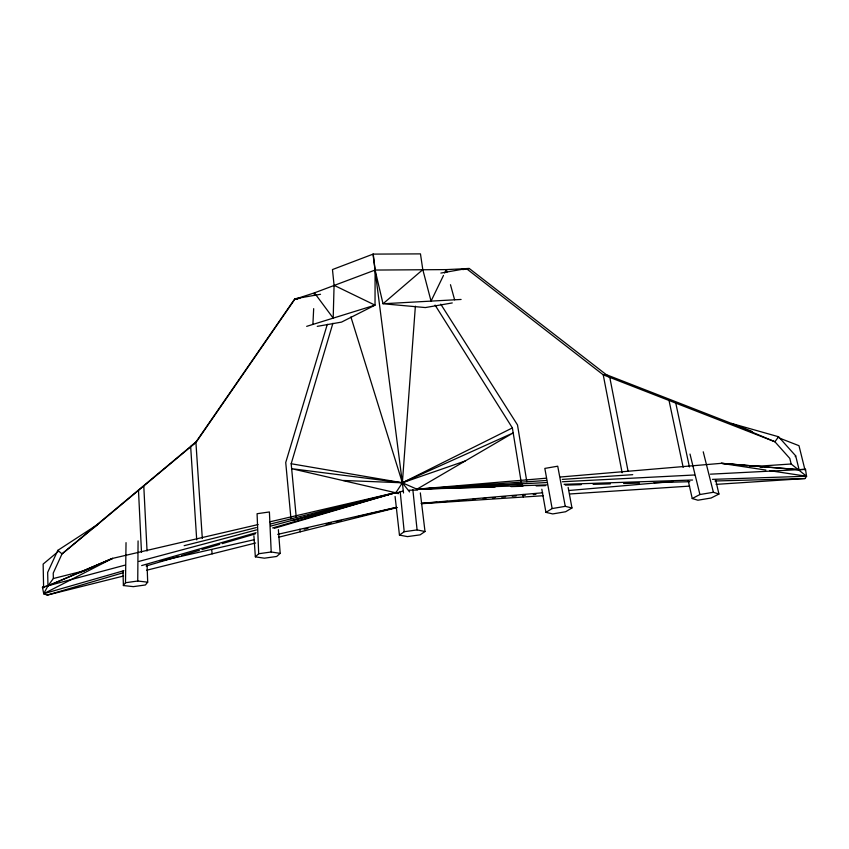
<?xml version="1.0" encoding="UTF-8"?>
<svg xmlns="http://www.w3.org/2000/svg" width="849" height="849" viewBox="0 0 849 849"><rect width="100%" height="100%" fill="white"/><g stroke="black" fill="none" stroke-linecap="round" stroke-linejoin="round"><path stroke-width="1.27" d="M93.698 527.781L196.098 442.276L294.815 299.251L314.438 292.863L333.19 318.131L334.082 285.317L332.468 269.558L373.242 254.063L375.109 270.056L375.025 305.152L341.521 322.111L317.261 326.356M297.394 299.06L294.815 298.806L320.529 294.274M147.079 565.052L147.694 582.17L145.402 584.972L133.346 586.638L123.392 585.545L125.493 582.732L137.74 581.024L138.079 540.909M125.493 582.732L126.034 542.638M312.899 324.424L313.674 308.643M314.31 295.494L314.438 292.863L375.109 270.056L446.33 269.6L469.295 268.517L609.784 377.381L628.037 471.025M403.519 492.972L402.373 482.794L415.373 306.181M296.269 517.529L291.186 463.745L332.893 323.278M327.311 324.297L285.731 462.514L290.974 518.866M123.848 570.698L43.724 593.716L42.45 587.264L47.958 585.884L53.349 578.519L53.232 573.096L62.03 553.888L97.688 524.438L57.806 550.364L47.671 572.417L47.958 585.884L43.724 593.716L47.183 595.117L123.551 576.015M443.496 275.426L431.048 301.108L422.802 269.642L420.467 253.883L373.008 254.106L402.373 482.794L409.589 491.942M444.632 273.091L446.33 269.6L447.02 272.115M778.119 437.585L778.544 436.747L731.498 423.428L774.925 441.767L789.803 458.407L791.162 464L806.55 476.247L805.075 478.528L716.089 484.376M795.216 456.666L795.683 455.849L778.544 436.747L774.925 441.767L603.225 374.823L466.377 268.581L440.864 273.07M435.081 305.099L512.382 427.928L402.373 482.794L396.016 492.494L274.238 528.322M294.815 298.806L195.896 442.117L62.03 553.888L57.806 550.364M280.191 553.378L276.668 556.466L264.357 558.186L255.347 556.848L258.69 553.739L271.213 551.988L280.191 553.378L278.376 529.649M422.802 269.642L383.026 303.762L375.109 270.056M57.934 551.744L43.14 564.086L43.607 587.752L42.45 587.264L124.803 565.201M395.093 496.516L399.454 535.082L404.209 531.718L417.092 529.914L425.009 531.506L420.34 492.898M425.009 531.506L420.106 534.849L407.435 536.61L399.454 535.082M541.821 489.215L545.939 512.361L552.137 508.562L565.264 506.344L571.971 507.967L568.14 487.379M571.971 507.967L565.636 511.745L552.731 513.921L545.939 512.361M688.274 480.895L692.232 498.522L699.916 494.532L713.393 492.271L718.944 494.044L715.707 480.184M43.724 593.716L112.461 558.419L258.107 524.555M718.944 494.044L711.133 498.002L697.899 500.22L692.232 498.522M396.95 492.961L402.713 491.115M343.304 480.47L402.373 482.794L513.189 432.916L416.955 489.183L402.373 482.794L291.186 463.745M80.05 572.725L84.804 570.624L53.349 578.519M86.004 570.093L112.461 558.419L48.043 585.768M47.958 585.884L112.461 558.419M398.223 493.333L291.653 468.69L402.373 482.794L465.146 461.007M306.68 326.356L375.025 305.152L334.082 285.317M47.183 595.117L123.285 572.725M146.124 566.007L179.107 556.307M181.644 555.564L199.398 550.332M201.935 549.59L219.7 544.368M222.236 543.615L255.22 533.915M141.656 565.583L256.122 532.694M272.656 527.94L396.016 492.494L398.255 493.725M292.332 520.554L396.016 492.494L269.706 521.859M138.875 561.422L256.568 529.872M270.64 526.104L396.016 492.494L270.46 524.013M184.159 545.684L256.345 527.558M146.516 570.273L255.591 542.989M278.578 537.237L397.247 507.553M304.165 529.235L308.017 528.333M325.995 524.098L331.131 522.888M336.257 521.679L341.394 520.469M355.519 517.137L396.6 507.447M160.164 561.104L254.435 539.646M277.687 534.361L396.494 507.32M294.815 299.251L299.984 298.286M452.273 302.934L425.37 307.561L383.026 303.762L461.092 299.453M462.822 269.6L465.411 269.165M409.048 490.202L417.634 490.096M421.284 503.351L542.67 492.791M569.053 490.489L673.289 481.425M546.087 478.22L416.955 489.183L495.105 487.039M560.584 476.989L721.342 463.331L798.973 469.646L805.521 469.306L806.55 476.247L712.46 479.367M421.295 503.478L437.097 502.226M443.687 501.695L447.646 501.388M454.226 500.857L459.5 500.443M463.448 500.125L466.09 499.912M472.67 499.392L475.313 499.18M483.208 498.554L485.851 498.342M492.431 497.822L495.073 497.61M501.653 497.089L505.611 496.771M512.202 496.251L516.15 495.933M522.74 495.413L525.372 495.2M533.278 494.574L535.91 494.362M546.523 480.46L416.955 489.183L546.82 484.875M562.271 479.409L632.738 474.665M791.162 464L754.846 466.441L749.699 465.963M765.915 470.081L721.342 463.331L799.1 469.73L805.521 469.306L805.022 470.091L798.983 445.693L779.34 438.063M421.974 503.68L543.148 495.731M569.583 493.991L689.643 486.106M546.491 482.561L416.955 489.183L522.602 484.015M562.356 481.744L694.546 474.984M710.411 474.177L798.973 469.646M564.044 484.301L692.582 480.025M511.002 486.604L522.92 486.275M536.165 485.915L545.44 485.66M565.307 485.108L581.204 484.673M593.133 484.344L610.346 483.877M623.601 483.516L639.488 483.081M654.059 482.678L689.834 481.691M714.996 481.001L805.075 478.528M466.377 268.581L469.295 268.517M721.342 463.331L736.805 464.764M739.383 465.008L747.12 465.73M760.004 466.929L762.572 467.162M137.74 581.024L147.694 582.17M769.841 470.686L806.55 476.247M752.15 431.483L606.048 374.568L603.225 374.823L622.137 472.766M440.769 304.175L517.497 424.935L526.836 481.786M350.913 316.964L402.373 482.794M450.469 284.702L454.618 299.803M703.237 451.795L713.393 492.271M795.683 455.849L799.1 469.73M690.004 454.066L699.916 494.532M675.783 403.116L689.42 466.961M669.023 400.473L683.169 467.353M565.264 506.344L557.729 466.197L544.825 468.415L552.137 508.562M299.846 529.235L300.291 531.814M512.382 427.928L521.201 482.168M211.719 549.908L212.165 553.856M412.847 489.65L417.092 529.914M400.176 491.475L404.209 531.718M523.122 494.415L523.313 497.026M253.904 535.783L255.347 556.848M202.306 538.436L195.896 442.117L190.654 446.489L196.713 539.858M143.768 485.639L147.047 551.022M138.472 490.064L141.496 552.444M271.213 551.988L269.398 511.958L257.077 513.719L258.69 553.739M122.978 571.08L123.392 585.545"/></g></svg>
